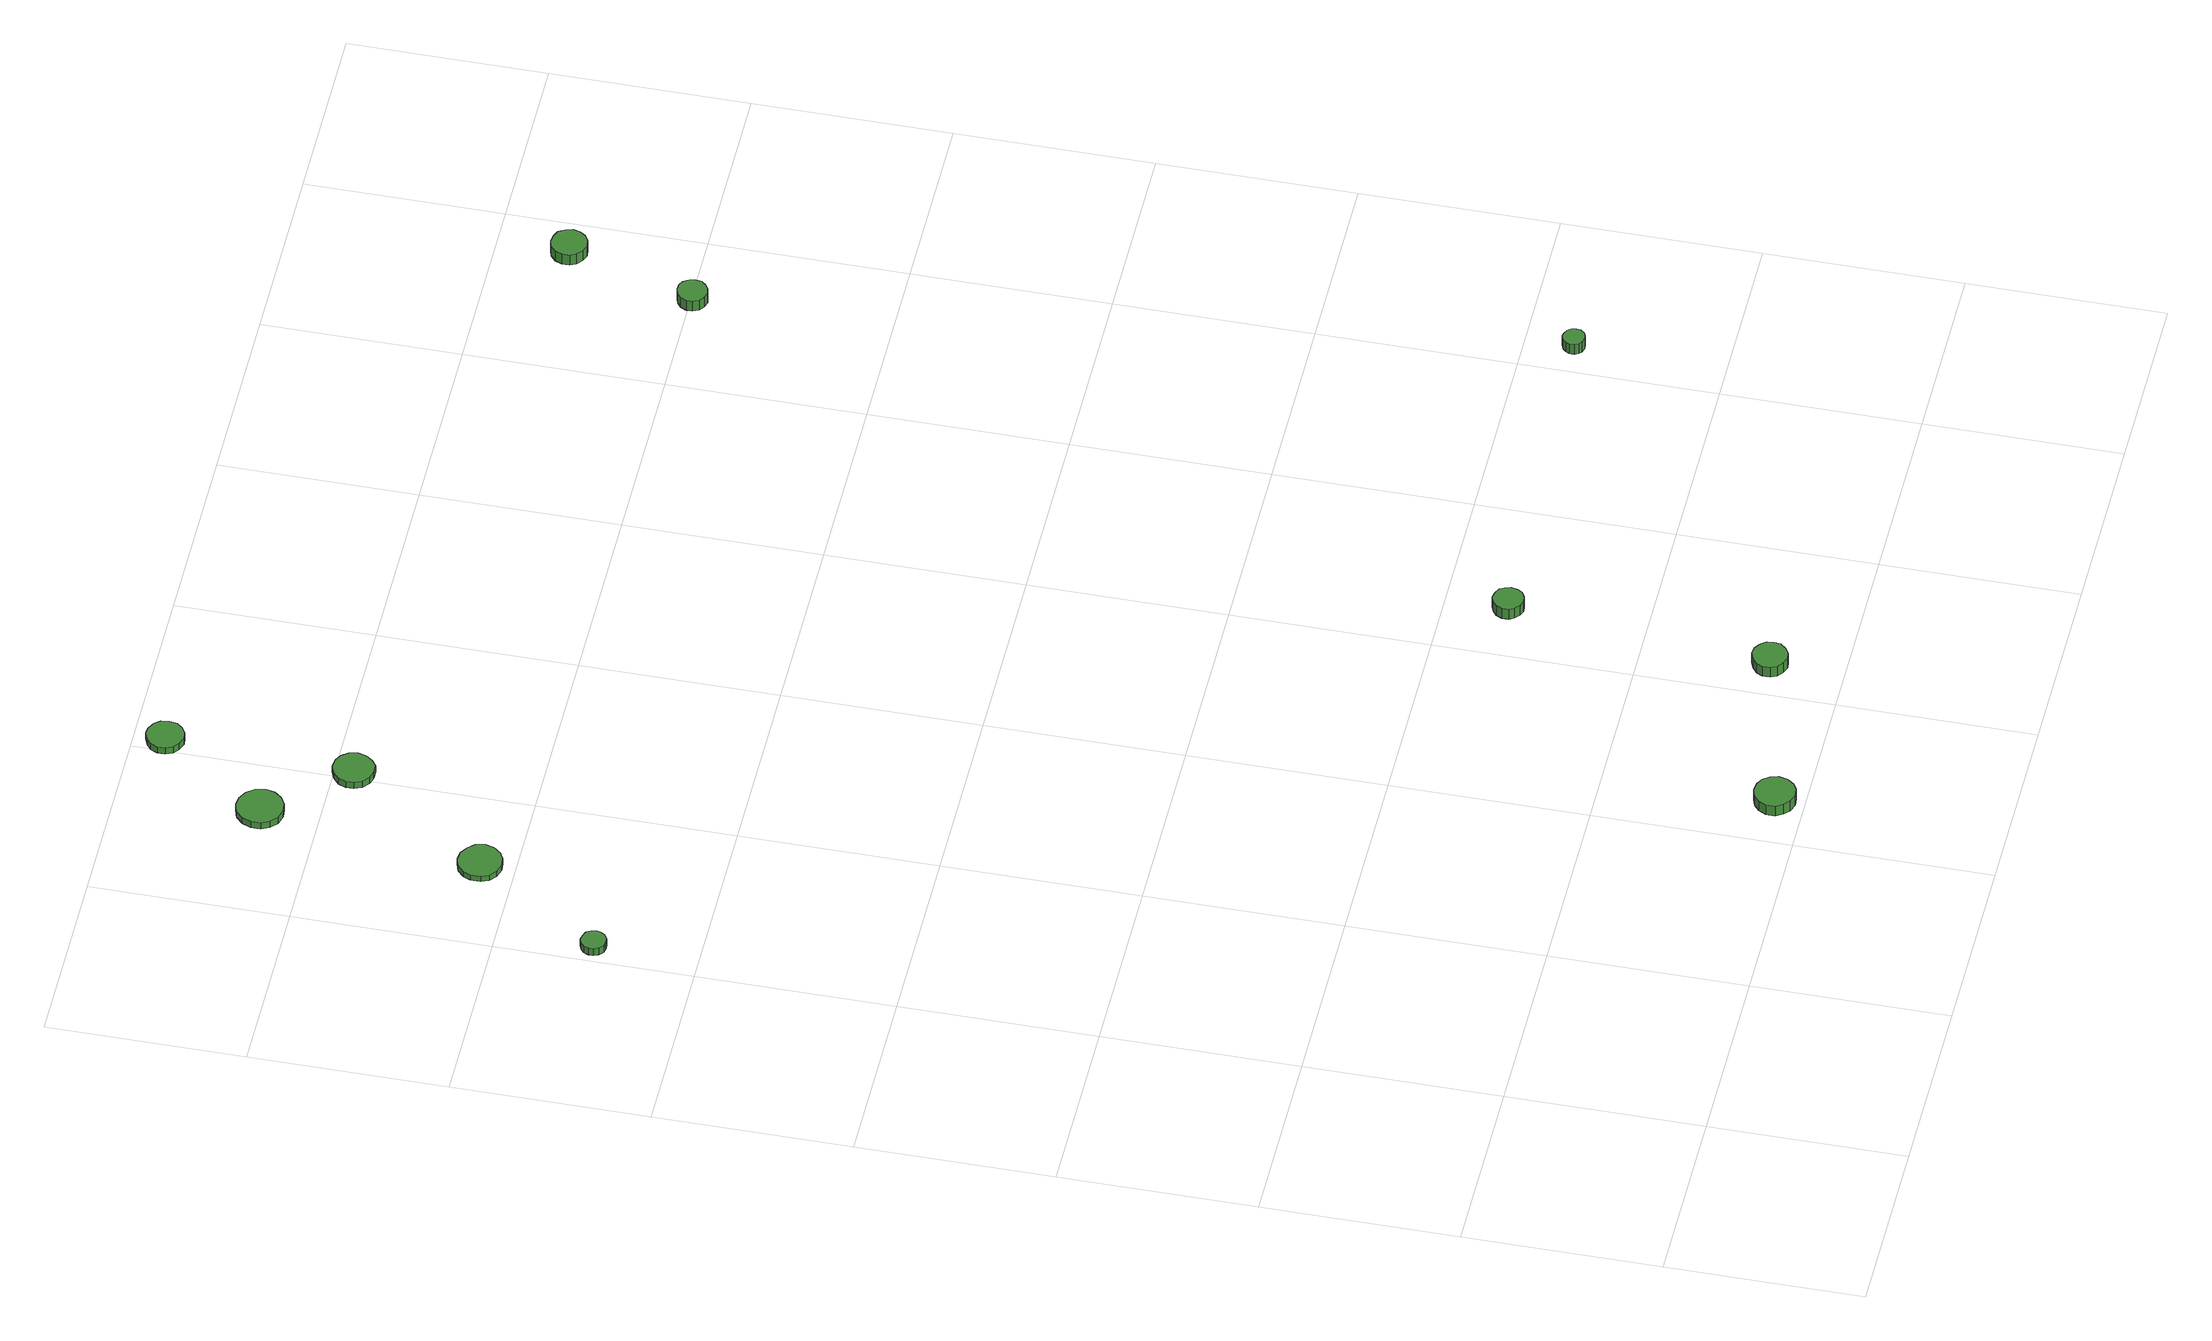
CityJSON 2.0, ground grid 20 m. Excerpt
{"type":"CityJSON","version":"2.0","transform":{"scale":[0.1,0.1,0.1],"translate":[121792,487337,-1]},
"CityObjects":{
"tree1":{"type":"SolitaryVegetationObject","attributes":{"function":"something"},"geometry":[{"type":"MultiSurface","lod":"1","boundaries":[[[0,1,2,3,4,5,6,7,8,9,10,11,12,13,14]],[[15,16,17,18,19,20,21,22,23,24,25,26,27,28,29]],[[0,29,28,1]],[[1,28,27,2]],[[2,27,26,3]],[[3,26,25,4]],[[4,25,24,5]],[[5,24,23,6]],[[6,23,22,7]],[[7,22,21,8]],[[8,21,20,9]],[[9,20,19,10]],[[10,19,18,11]],[[11,18,17,12]],[[12,17,16,13]],[[13,16,15,14]],[[14,15,29,0]]]}]},
"tree2":{"type":"SolitaryVegetationObject","attributes":{"function":"something"},"geometry":[{"type":"MultiSurface","lod":"1","boundaries":[[[30,31,32,33,34,35,36,37,38,39,40,41,42,43,44]],[[45,46,47,48,49,50,51,52,53,54,55,56,57,58,59]],[[30,59,58,31]],[[31,58,57,32]],[[32,57,56,33]],[[33,56,55,34]],[[34,55,54,35]],[[35,54,53,36]],[[36,53,52,37]],[[37,52,51,38]],[[38,51,50,39]],[[39,50,49,40]],[[40,49,48,41]],[[41,48,47,42]],[[42,47,46,43]],[[43,46,45,44]],[[44,45,59,30]]]}]},
"tree3":{"type":"SolitaryVegetationObject","attributes":{"function":"something"},"geometry":[{"type":"MultiSurface","lod":"1","boundaries":[[[60,61,62,63,64,65,66,67,68,69,70,71,72,73,74]],[[75,76,77,78,79,80,81,82,83,84,85,86,87,88,89]],[[60,89,88,61]],[[61,88,87,62]],[[62,87,86,63]],[[63,86,85,64]],[[64,85,84,65]],[[65,84,83,66]],[[66,83,82,67]],[[67,82,81,68]],[[68,81,80,69]],[[69,80,79,70]],[[70,79,78,71]],[[71,78,77,72]],[[72,77,76,73]],[[73,76,75,74]],[[74,75,89,60]]]}]},
"tree4":{"type":"SolitaryVegetationObject","attributes":{"function":"something"},"geometry":[{"type":"MultiSurface","lod":"1","boundaries":[[[90,91,92,93,94,95,96,97,98,99,100,101,102,103,104]],[[105,106,107,108,109,110,111,112,113,114,115,116,117,118,119]],[[90,119,118,91]],[[91,118,117,92]],[[92,117,116,93]],[[93,116,115,94]],[[94,115,114,95]],[[95,114,113,96]],[[96,113,112,97]],[[97,112,111,98]],[[98,111,110,99]],[[99,110,109,100]],[[100,109,108,101]],[[101,108,107,102]],[[102,107,106,103]],[[103,106,105,104]],[[104,105,119,90]]]}]},
"tree5":{"type":"SolitaryVegetationObject","attributes":{"function":"something"},"geometry":[{"type":"MultiSurface","lod":"1","boundaries":[[[120,121,122,123,124,125,126,127,128,129,130,131,132,133,134]],[[135,136,137,138,139,140,141,142,143,144,145,146,147,148,149]],[[120,149,148,121]],[[121,148,147,122]],[[122,147,146,123]],[[123,146,145,124]],[[124,145,144,125]],[[125,144,143,126]],[[126,143,142,127]],[[127,142,141,128]],[[128,141,140,129]],[[129,140,139,130]],[[130,139,138,131]],[[131,138,137,132]],[[132,137,136,133]],[[133,136,135,134]],[[134,135,149,120]]]}]},
"tree6":{"type":"SolitaryVegetationObject","attributes":{"function":"something"},"geometry":[{"type":"MultiSurface","lod":"1","boundaries":[[[150,151,152,153,154,155,156,157,158,159,160,161,162,163,164]],[[165,166,167,168,169,170,171,172,173,174,175,176,177,178,179]],[[150,179,178,151]],[[151,178,177,152]],[[152,177,176,153]],[[153,176,175,154]],[[154,175,174,155]],[[155,174,173,156]],[[156,173,172,157]],[[157,172,171,158]],[[158,171,170,159]],[[159,170,169,160]],[[160,169,168,161]],[[161,168,167,162]],[[162,167,166,163]],[[163,166,165,164]],[[164,165,179,150]]]}]},
"tree7":{"type":"SolitaryVegetationObject","attributes":{"function":"something"},"geometry":[{"type":"MultiSurface","lod":"1","boundaries":[[[180,181,182,183,184,185,186,187,188,189,190,191,192,193,194]],[[195,196,197,198,199,200,201,202,203,204,205,206,207,208,209]],[[180,209,208,181]],[[181,208,207,182]],[[182,207,206,183]],[[183,206,205,184]],[[184,205,204,185]],[[185,204,203,186]],[[186,203,202,187]],[[187,202,201,188]],[[188,201,200,189]],[[189,200,199,190]],[[190,199,198,191]],[[191,198,197,192]],[[192,197,196,193]],[[193,196,195,194]],[[194,195,209,180]]]}]},
"tree8":{"type":"SolitaryVegetationObject","attributes":{"function":"something"},"geometry":[{"type":"MultiSurface","lod":"1","boundaries":[[[210,211,212,213,214,215,216,217,218,219,220,221,222,223,224]],[[225,226,227,228,229,230,231,232,233,234,235,236,237,238,239]],[[210,239,238,211]],[[211,238,237,212]],[[212,237,236,213]],[[213,236,235,214]],[[214,235,234,215]],[[215,234,233,216]],[[216,233,232,217]],[[217,232,231,218]],[[218,231,230,219]],[[219,230,229,220]],[[220,229,228,221]],[[221,228,227,222]],[[222,227,226,223]],[[223,226,225,224]],[[224,225,239,210]]]}]},
"tree9":{"type":"SolitaryVegetationObject","attributes":{"function":"something"},"geometry":[{"type":"MultiSurface","lod":"1","boundaries":[[[240,241,242,243,244,245,246,247,248,249,250,251,252,253,254]],[[255,256,257,258,259,260,261,262,263,264,265,266,267,268,269]],[[240,269,268,241]],[[241,268,267,242]],[[242,267,266,243]],[[243,266,265,244]],[[244,265,264,245]],[[245,264,263,246]],[[246,263,262,247]],[[247,262,261,248]],[[248,261,260,249]],[[249,260,259,250]],[[250,259,258,251]],[[251,258,257,252]],[[252,257,256,253]],[[253,256,255,254]],[[254,255,269,240]]]}]},
"tree10":{"type":"SolitaryVegetationObject","attributes":{"function":"something"},"geometry":[{"type":"MultiSurface","lod":"1","boundaries":[[[270,271,272,273,274,275,276,277,278,279,280,281,282,283,284]],[[285,286,287,288,289,290,291,292,293,294,295,296,297,298,299]],[[270,299,298,271]],[[271,298,297,272]],[[272,297,296,273]],[[273,296,295,274]],[[274,295,294,275]],[[275,294,293,276]],[[276,293,292,277]],[[277,292,291,278]],[[278,291,290,279]],[[279,290,289,280]],[[280,289,288,281]],[[281,288,287,282]],[[282,287,286,283]],[[283,286,285,284]],[[284,285,299,270]]]}]},
"tree11":{"type":"SolitaryVegetationObject","attributes":{"function":"something"},"geometry":[{"type":"MultiSurface","lod":"1","boundaries":[[[300,301,302,303,304,305,306,307,308,309,310,311,312,313,314]],[[315,316,317,318,319,320,321,322,323,324,325,326,327,328,329]],[[300,329,328,301]],[[301,328,327,302]],[[302,327,326,303]],[[303,326,325,304]],[[304,325,324,305]],[[305,324,323,306]],[[306,323,322,307]],[[307,322,321,308]],[[308,321,320,309]],[[309,320,319,310]],[[310,319,318,311]],[[311,318,317,312]],[[312,317,316,313]],[[313,316,315,314]],[[314,315,329,300]]]}]}
},
"vertices":[
[34,1104,16],[33,1109,16],[30,1114,16],[25,1116,16],[20,1117,16],[15,1115,16],[11,1112,16],[9,1107,16],[9,1102,16],[11,1097,16],[15,1093,16],[20,1092,16],[25,1092,16],[30,1095,16],[33,1099,16],[33,1099,7],[30,1095,7],[25,1092,7],[20,1092,7],[15,1093,7],[11,1097,7],[9,1102,7],[9,1107,7],[11,1112,7],[15,1115,7],[20,1117,7],[25,1116,7],[30,1114,7],[33,1109,7],[34,1104,7],
[467,28,31],[465,36,31],[460,43,31],[453,47,31],[444,48,31],[436,45,31],[430,40,31],[426,32,31],[426,23,31],[430,16,31],[436,10,31],[444,7,31],[453,8,31],[460,12,31],[465,19,31],[465,19,18],[460,12,18],[453,8,18],[444,7,18],[436,10,18],[430,16,18],[426,23,18],[426,32,18],[430,40,18],[436,45,18],[444,48,18],[453,47,18],[460,43,18],[465,36,18],[467,28,18],
[131,1235,14],[129,1244,14],[123,1251,14],[115,1256,14],[106,1257,14],[97,1254,14],[90,1248,14],[87,1240,14],[87,1230,14],[90,1222,14],[97,1216,14],[106,1213,14],[115,1214,14],[123,1218,14],[129,1226,14],[129,1226,7],[123,1218,7],[115,1214,7],[106,1213,7],[97,1216,7],[90,1222,7],[87,1230,7],[87,1240,7],[90,1248,7],[97,1254,7],[106,1257,7],[115,1256,7],[123,1251,7],[129,1244,7],[131,1235,7],
[161,1458,15],[159,1468,15],[153,1476,15],[144,1481,15],[135,1482,15],[125,1479,15],[118,1472,15],[114,1463,15],[114,1453,15],[118,1445,15],[125,1438,15],[135,1435,15],[144,1436,15],[153,1441,15],[159,1449,15],[159,1449,7],[153,1441,7],[144,1436,7],[135,1435,7],[125,1438,7],[118,1445,7],[114,1453,7],[114,1463,7],[118,1472,7],[125,1479,7],[135,1482,7],[144,1481,7],[153,1476,7],[159,1468,7],[161,1458,7],
[229,1381,15],[227,1390,15],[222,1397,15],[215,1401,15],[206,1402,15],[198,1399,15],[191,1393,15],[188,1385,15],[188,1377,15],[191,1369,15],[198,1363,15],[206,1361,15],[215,1361,15],[222,1366,15],[227,1373,15],[227,1373,7],[222,1366,7],[215,1361,7],[206,1361,7],[198,1363,7],[191,1369,7],[188,1377,7],[188,1385,7],[191,1393,7],[198,1399,7],[206,1402,7],[215,1401,7],[222,1397,7],[227,1390,7],[229,1381,7],
[650,72,30],[649,79,30],[644,85,30],[638,89,30],[631,90,30],[624,87,30],[618,82,30],[615,76,30],[615,68,30],[618,62,30],[624,57,30],[631,54,30],[638,55,30],[644,59,30],[649,65,30],[649,65,17],[644,59,17],[638,55,17],[631,54,17],[624,57,17],[618,62,17],[615,68,17],[615,76,17],[618,82,17],[624,87,17],[631,90,17],[638,89,17],[644,85,17],[649,79,17],[650,72,17],
[234,1569,15],[233,1577,15],[228,1583,15],[221,1587,15],[214,1588,15],[206,1585,15],[200,1580,15],[197,1573,15],[197,1565,15],[200,1558,15],[206,1553,15],[214,1550,15],[221,1551,15],[228,1555,15],[233,1561,15],[233,1561,7],[228,1555,7],[221,1551,7],[214,1550,7],[206,1553,7],[200,1558,7],[197,1565,7],[197,1573,7],[200,1580,7],[206,1585,7],[214,1588,7],[221,1587,7],[228,1583,7],[233,1577,7],[234,1569,7],
[671,336,31],[669,342,31],[666,347,31],[660,350,31],[654,351,31],[648,349,31],[643,345,31],[640,339,31],[640,332,31],[643,327,31],[648,322,31],[654,320,31],[660,321,31],[666,324,31],[669,329,31],[669,329,18],[666,324,18],[660,321,18],[654,320,18],[648,322,18],[643,327,18],[640,332,18],[640,339,18],[643,345,18],[648,349,18],[654,351,18],[660,350,18],[666,347,18],[669,342,18],[671,336,18],
[1037,350,30],[1036,354,30],[1033,358,30],[1029,360,30],[1025,361,30],[1020,359,30],[1017,356,30],[1015,352,30],[1015,347,30],[1017,343,30],[1020,340,30],[1025,339,30],[1029,339,30],[1033,341,30],[1036,345,30],[1036,345,17],[1033,341,17],[1029,339,17],[1025,339,17],[1020,340,17],[1017,343,17],[1015,347,17],[1015,352,17],[1017,356,17],[1020,359,17],[1025,361,17],[1029,360,17],[1033,358,17],[1036,354,17],[1037,350,17],
[930,1197,26],[929,1203,26],[925,1209,26],[920,1212,26],[914,1212,26],[908,1210,26],[903,1206,26],[900,1200,26],[900,1194,26],[903,1188,26],[908,1184,26],[914,1182,26],[920,1183,26],[925,1186,26],[929,1191,26],[929,1191,13],[925,1186,13],[920,1183,13],[914,1182,13],[908,1184,13],[903,1188,13],[900,1194,13],[900,1200,13],[903,1206,13],[908,1210,13],[914,1212,13],[920,1212,13],[925,1209,13],[929,1203,13],[930,1197,13],
[972,1327,28],[970,1334,28],[966,1341,28],[959,1344,28],[952,1345,28],[945,1343,28],[939,1338,28],[936,1331,28],[936,1323,28],[939,1317,28],[945,1312,28],[952,1309,28],[959,1310,28],[966,1314,28],[970,1320,28],[970,1320,15],[966,1314,15],[959,1310,15],[952,1309,15],[945,1312,15],[939,1317,15],[936,1323,15],[936,1331,15],[939,1338,15],[945,1343,15],[952,1345,15],[959,1344,15],[966,1341,15],[970,1334,15],[972,1327,15]
]}
